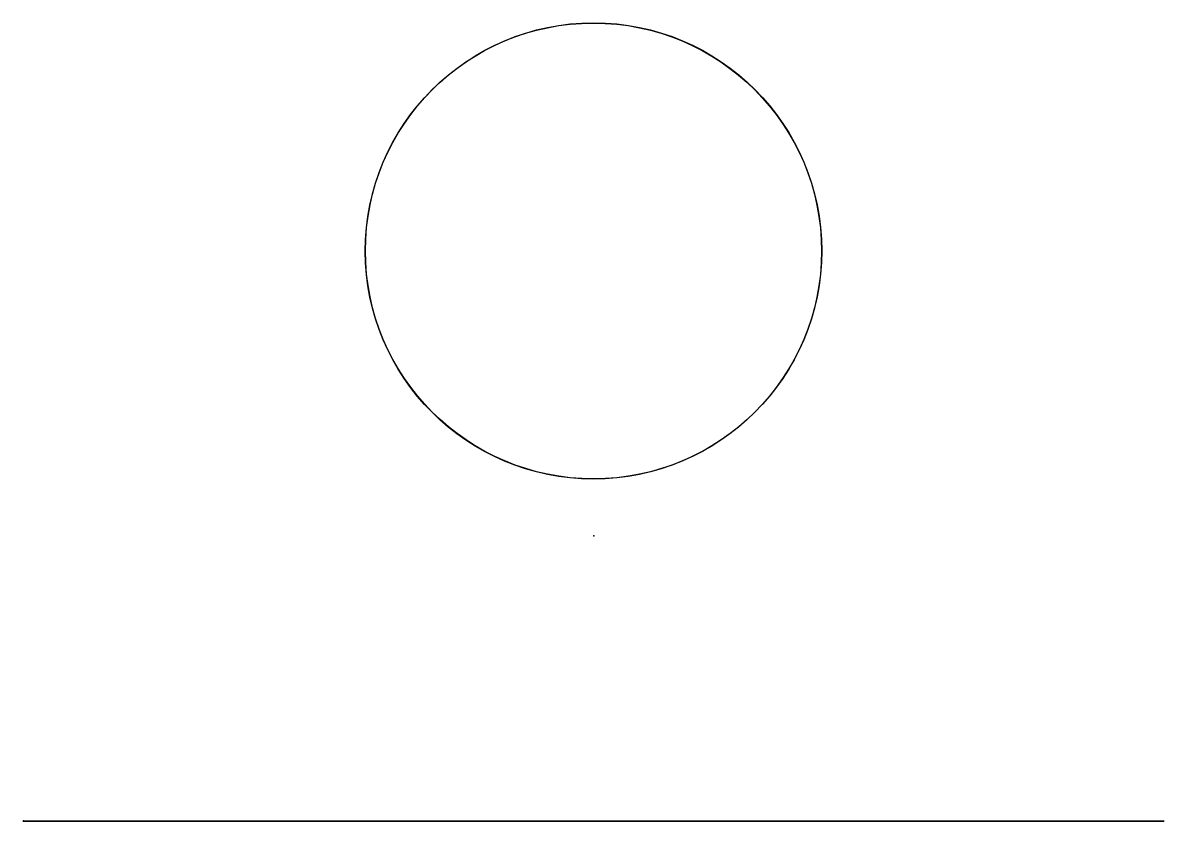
# Model space of a CAD drawing. Header units: metres. Extents: x 113.3 to 133.3, y 23.1 to 37.1.
import ezdxf

# ---------------------------------------------------------------- set-up
doc = ezdxf.new("R2010")
doc.units = ezdxf.units.M
doc.layers.add('FIXTURE', color=7, linetype='Continuous')
doc.layers.add('GCD', color=3, linetype='Continuous')

# ---------------------------------------------------------------- blocks, each defined once
blk = doc.blocks.new('MyBlock')
at = {"layer": 'FIXTURE'}
blk.add_line((0, 0), (20, 0), dxfattribs=at)
blk.add_circle((10, 10), 4, dxfattribs=at)
blk = doc.blocks.new('GCD')
at = {"layer": 'GCD'}
for p in [(10, 5), (0, 0)]:
    blk.add_point(p, dxfattribs=at)

msp = doc.modelspace()

# ---------------------------------------------------------------- block references
at = {"layer": 'FIXTURE'}
for name, p in [('myblock', (113.26, 23.125)), ('MyBlock', (113.264, 23.129))]:
    msp.add_blockref(name, p, dxfattribs=at)
at = {"layer": 'GCD'}
msp.add_blockref('GCD', (113.27, 23.133), dxfattribs=at)

doc.saveas('drawing.dxf')
